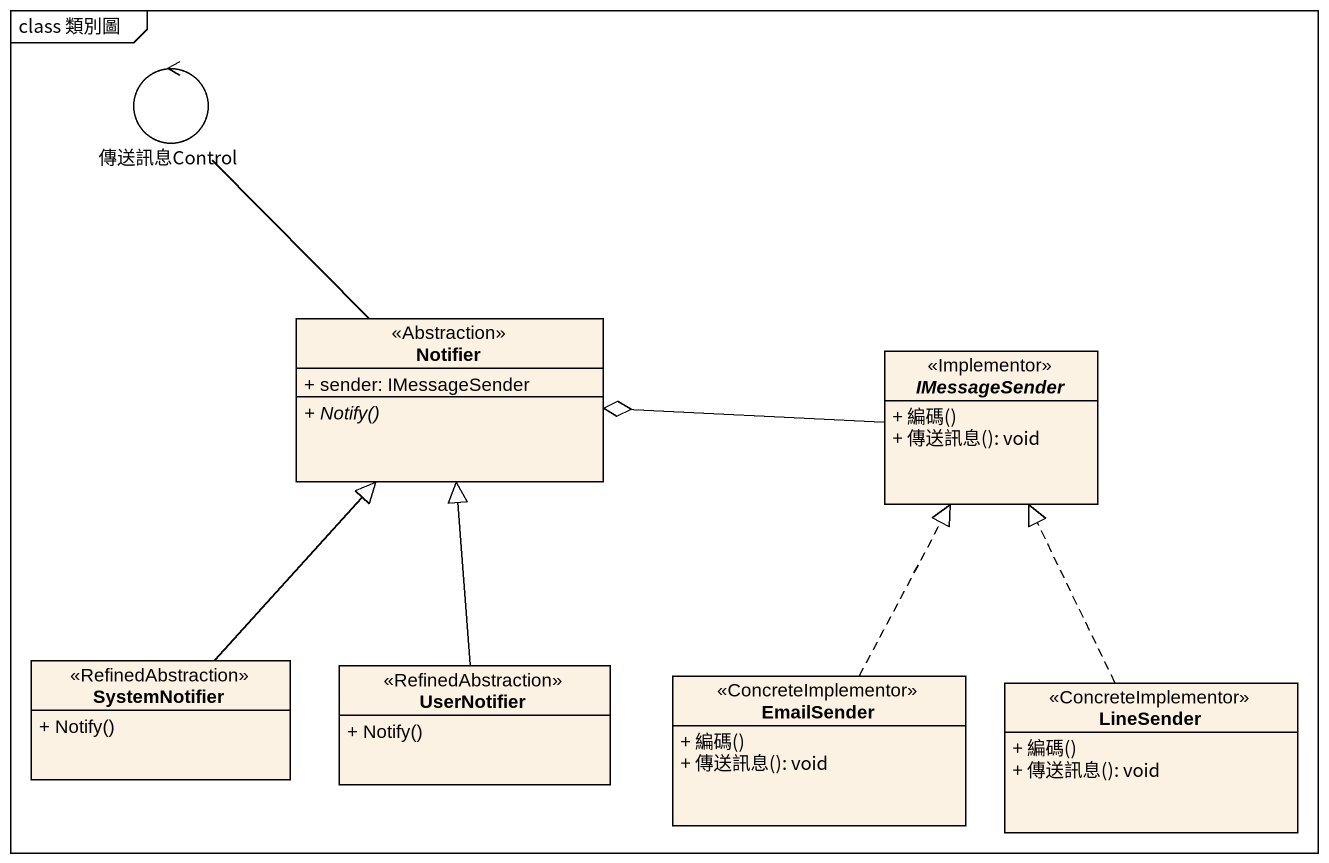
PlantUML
@startuml
mainframe class 類別圖
allowmixing
hide circle
hide empty members
skinparam classAttributeIconSize 0
control 傳送訊息Control
class Notifier <<Abstraction>> {
  + sender: IMessageSender
  {abstract} + Notify()
}
interface IMessageSender <<Implementor>> {
  + 編碼()
  + 傳送訊息(): void
}
class SystemNotifier <<RefinedAbstraction>> {
  + Notify()
}
class UserNotifier <<RefinedAbstraction>> {
  + Notify()
}
class EmailSender <<ConcreteImplementor>> {
  + 編碼()
  + 傳送訊息(): void
}
class LineSender <<ConcreteImplementor>> {
  + 編碼()
  + 傳送訊息(): void
}
傳送訊息Control -- Notifier
IMessageSender -left-o Notifier
SystemNotifier -up-|> Notifier
UserNotifier -up-|> Notifier
EmailSender .up.|> IMessageSender
LineSender .up.|> IMessageSender
@enduml
